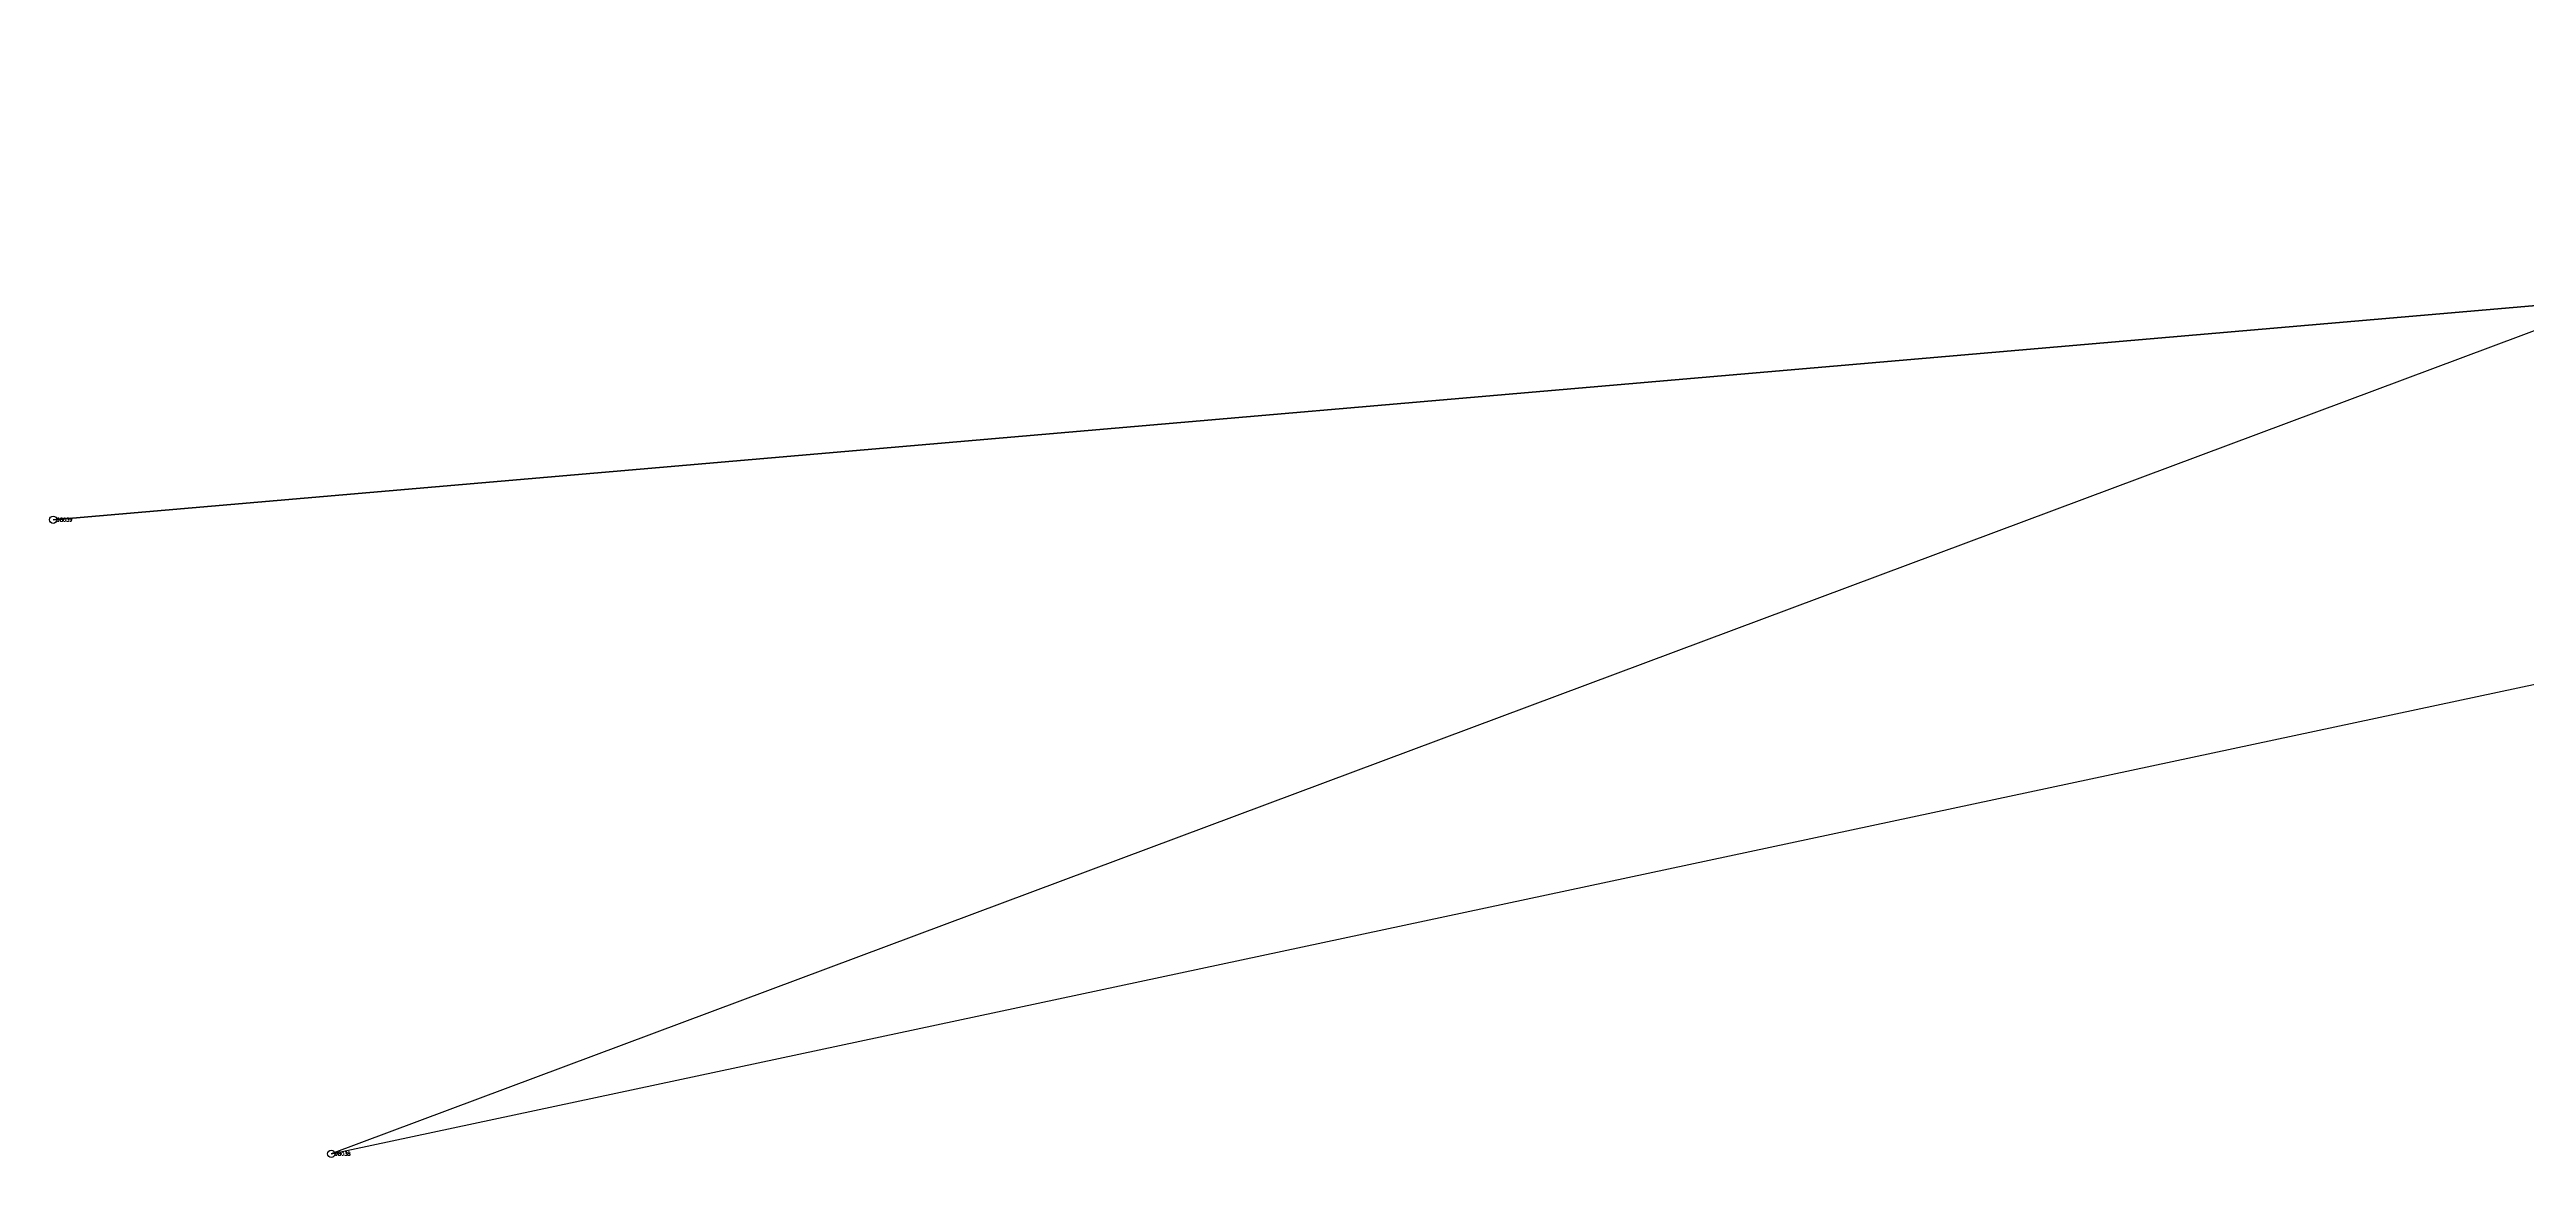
# Model space of a CAD drawing. Extents: x 166396 to 169408, y 2545087 to 2547192.
# Drawn here: x 166396 to 167077, y 2546757 to 2547062 of the extents above; entities that cross this region are included whole.
import ezdxf

# ---------------------------------------------------------------- set-up
doc = ezdxf.new("R2010")
doc.units = 0
doc.styles.get("Standard").update_dxf_attribs({"font": 'simplex'})

msp = doc.modelspace()

# ---------------------------------------------------------------- linework, layer by layer
at = {"color": 4}
for p, q in [((167286.501, 2547061.639), (166473.488, 2546757.916)), ((166396.986, 2546932.325), (167093.289, 2546992.387)), ((167093.289, 2546992.387), (166396.986, 2546932.325)), ((166396.986, 2546932.325), (167093.289, 2546992.387)), ((166473.488, 2546757.916), (167147.42, 2546901.568))]:
    msp.add_line(p, q, dxfattribs=at)
for centre in [(166396.986, 2546932.325), (166473.488, 2546757.916)]:
    msp.add_circle(centre, 1)

# ---------------------------------------------------------------- texts
at = {"color": 5}
for s, p in [('98039', (166397.986, 2546931.825)), ('98038', (166474.488, 2546757.416))]:
    msp.add_text(s, height=1, dxfattribs=at).set_placement(p)

doc.saveas('drawing.dxf')
